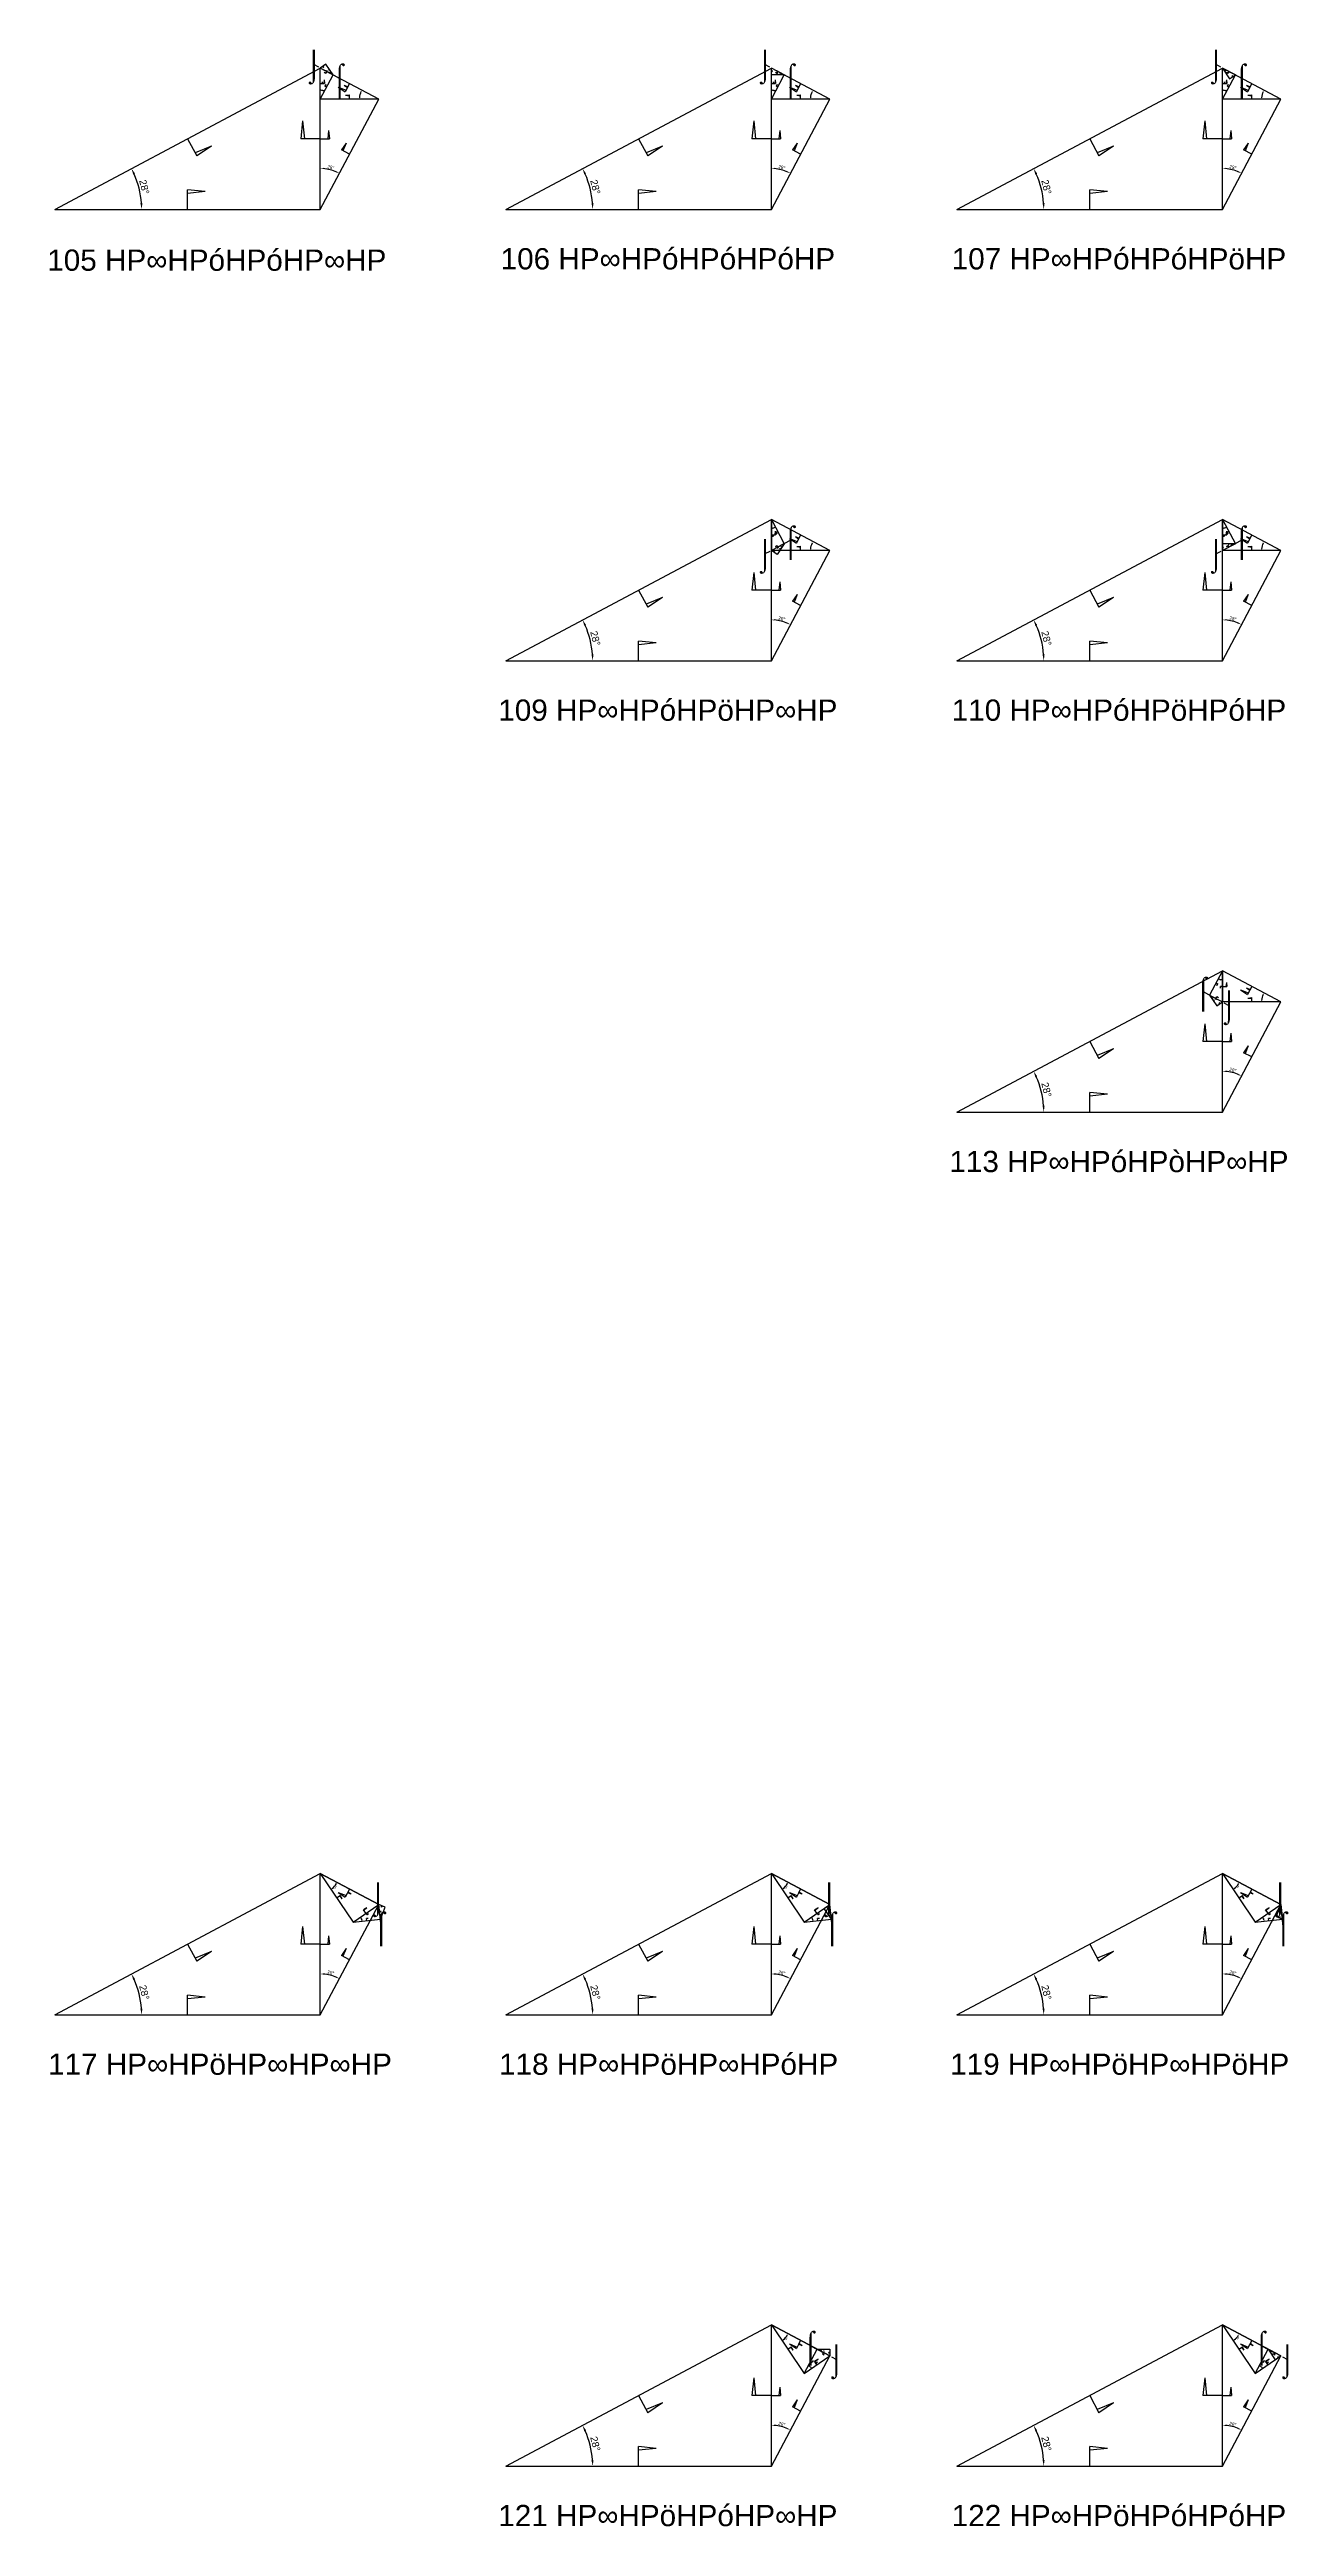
# Model space of a CAD drawing. Header units: millimetres. Extents: x 130683 to 598801, y -2841579 to 24518.
# Drawn here: x 181574 to 251570, y -1057145 to -917300 of the extents above; entities that cross this region are included whole.
import ezdxf
from ezdxf.enums import TextEntityAlignment as Align

# ---------------------------------------------------------------- set-up
doc = ezdxf.new("R2010")
doc.units = ezdxf.units.MM
doc.header["$PDMODE"] = 35
doc.linetypes.add('DASHED', pattern=[19.05, 12.7, -6.35])
for name, color, linetype in [('BASE', 170, 'Continuous'), ('HYPOTENUSE', 20, 'Continuous'), ('PERPENDICULAR', 90, 'Continuous')]:
    doc.layers.add(name, color=color, linetype=linetype)
doc.styles.add('Arial', font='arial_0.ttf')
doc.dimstyles.new('ISO-25', dxfattribs={"dimtxt": 250, "dimasz": 100, "dimexe": 1.25, "dimexo": 0.625, "dimgap": 100, "dimtad": 1, "dimdec": 0, "dimtxsty": 'Arial', "dimcen": 2.5, "dimadec": 0, "dimazin": 0, "dimtfac": 1, "dimtdec": 0, "dimtmove": 0, "dimatfit": 3, "dimfxl": 1, "dimarcsym": 0})

# ---------------------------------------------------------------- blocks, each defined once
blk = doc.blocks.new('*D11')
at = {"color": 0, "lineweight": -2, "ltscale": 100, "transparency": 16777216}
blk.add_arc((0, 0), 4906, 4.08845, 23.91155, dxfattribs=at)
at = {"color": 0, "ltscale": 100, "transparency": 16777216}
for points in [[(4432, 1963), (4537, 2014), (4332, 2303)], [(4952, 352), (4835, 348), (4906, 0)]]:
    blk.add_solid(points, dxfattribs=at)
at = {"layer": 'Defpoints', "color": 0, "ltscale": 100, "transparency": 16777216}
for p in [(15000, 7976), (0, 0), (0, 0), (4841, 796), (15000, 0)]:
    blk.add_point(p, dxfattribs=at)
at = {"color": 0, "ltscale": 100, "transparency": 16777216, "insert": (5055, 1260), "char_height": 400, "attachment_point": 5, "rotation": 284, "style": 'Arial'}
blk.add_mtext('28°', dxfattribs=at)
blk = doc.blocks.new('SanjoyNathGeometrifyingTrigonometryFundamentalLockedSet')
at = {"color": 114, "linetype": 'DASHED', "ltscale": 100, "true_color": 0x139b48}
for p, q in [((14000, 4987.8), (13900, 3987.8)), ((14000, 4987.8), (14100, 3987.8)), ((15000, 3987.8), (13900, 3987.8))]:
    blk.add_line(p, q, dxfattribs=at)
at = {"color": 242, "linetype": 'DASHED', "ltscale": 100, "true_color": 0xcd2027}
for p, q in [((7500, 3987.8), (8016.4, 3016.6)), ((8852.4, 3574.3), (7922.5, 3193.2)), ((8852.4, 3574.3), (8016.4, 3016.6))]:
    blk.add_line(p, q, dxfattribs=at)
at = {"color": 159, "linetype": 'DASHED', "ltscale": 100, "true_color": 0x22346e}
for p, q in [((7500, 0), (7500, 1100)), ((8500, 1000), (7500, 1100)), ((8500, 1000), (7500, 900))]:
    blk.add_line(p, q, dxfattribs=at)
at = {"layer": 'BASE'}
blk.add_line((0, 0), (15000, 0), dxfattribs=at)
at = {"layer": 'HYPOTENUSE'}
blk.add_line((0, 0), (15000, 7975.6), dxfattribs=at)
at = {"layer": 'PERPENDICULAR'}
blk.add_line((15000, 0), (15000, 7975.6), dxfattribs=at)
at = {"color": 4, "ltscale": 100}
dim = blk.add_angular_dim_2l(base=(4841, 795.6), line1=((0, 0), (15000, 0)), line2=((0, 0), (15000, 7975.6)), dimstyle='ISO-25', override={"dimtxt": 400, "dimasz": 350, "dimgap": 100}, dxfattribs=at)
dim.commit()
dim.dimension.update_dxf_attribs({"geometry": '*D11', "text_midpoint": (5055.4, 1260.5)})

msp = doc.modelspace()

# ---------------------------------------------------------------- linework, layer by layer
at = {"linetype": 'DASHED', "ltscale": 70}
for p, q in [((197966, -918928), (196509, -918153)), ((223449, -918928), (221992, -918153)), ((248932, -918928), (247475, -918153)), ((223449, -945006), (221992, -945781)), ((248932, -945006), (247475, -945781)), ((246746, -970489), (248203, -971264)), ((200309, -1023267), (200136, -1021626)), ((225792, -1023267), (225619, -1021626)), ((251274, -1023267), (251102, -1021626)), ((224569, -1046938), (226027, -1047712)), ((250052, -1046938), (251509, -1047712))]:
    msp.add_line(p, q, dxfattribs=at)

# ---------------------------------------------------------------- block references
at = {"linetype": 'DASHED'}
for p in [(181873, -926322), (207356, -926322), (232839, -926322), (207356, -951805), (232839, -951805), (232839, -977288), (181873, -1028254), (207356, -1028254), (232839, -1028254), (207356, -1053737), (232839, -1053737)]:
    msp.add_blockref('SanjoyNathGeometrifyingTrigonometryFundamentalLockedSet', p, dxfattribs=at)
at = {"linetype": 'DASHED', "ltscale": 100}
for p, xscale, yscale, zscale, rotation in [((196873, -926322), 0.4694715627858909, 0.4694715627858909, 0.4694715627858909, 62), ((196873, -920105), 0.10347319824735, 0.10347319824735, 0.10347319824735, 62), ((197602, -918734), 0.048577724087638, 0.048577724087638, 0.048577724087638, 123.9999999999994), ((222356, -926322), 0.4694715627858909, 0.4694715627858909, 0.4694715627858909, 62), ((222356, -920105), 0.10347319824735, 0.10347319824735, 0.10347319824735, 62), ((223085, -918734), -0.048577724087638, 0.04857772408763799, 0.048577724087638, 359.9999999999994), ((247839, -926322), 0.4694715627858909, 0.4694715627858909, 0.4694715627858909, 62), ((247839, -920105), 0.10347319824735, 0.10347319824735, 0.10347319824735, 62), ((247839, -918347), 0.04857772408763799, 0.04857772408763799, 0.04857772408763799, 303.9999999999994), ((222356, -951805), 0.4694715627858909, 0.4694715627858909, 0.4694715627858909, 62), ((222356, -943830), -0.10347319824735, 0.10347319824735, 0.10347319824735, 118), ((247839, -951805), 0.4694715627858909, 0.4694715627858909, 0.4694715627858909, 62), ((247839, -943830), -0.10347319824735, 0.10347319824735, 0.10347319824735, 118), ((223085, -945200), -0.04857772408763799, 0.04857772408763799, 0.048577724087638, 56.00000000000116), ((248568, -945200), 0.048577724087638, 0.048577724087638, 0.048577724087638, 180), ((247839, -977288), 0.4694715627858909, 0.4694715627858909, 0.4694715627858909, 62), ((247839, -969312), 0.10347319824735, 0.10347319824735, 0.10347319824735, 242), ((247110, -970683), 0.04857772408763799, 0.04857772408763799, 0.04857772408763799, 303.9999999999994), ((196873, -1020278), 0.220403548264628, 0.220403548264628, 0.220403548264628, 304.0000000000001), ((222356, -1020278), 0.220403548264628, 0.220403548264628, 0.220403548264628, 304.0000000000001), ((247839, -1020278), 0.220403548264628, 0.220403548264628, 0.220403548264628, 304.0000000000001), ((196873, -1028254), 0.4694715627858909, 0.4694715627858909, 0.4694715627858909, 62), ((222356, -1028254), 0.4694715627858909, 0.4694715627858909, 0.4694715627858909, 62), ((247839, -1028254), 0.4694715627858909, 0.4694715627858909, 0.4694715627858909, 62), ((198722, -1023019), 0.103473198247351, 0.103473198247351, 0.103473198247351, 5.999999999999903), ((200266, -1022857), 0.04857772408763799, 0.04857772408763799, 0.04857772408763799, 68.00000000000112), ((224205, -1023019), 0.103473198247351, 0.103473198247351, 0.103473198247351, 5.999999999999903), ((225749, -1022857), -0.04857772408763799, 0.04857772408763799, 0.04857772408763799, 304.0000000000011), ((249688, -1023019), 0.103473198247351, 0.103473198247351, 0.103473198247351, 5.999999999999903), ((251145, -1022036), 0.04857772408763799, 0.04857772408763799, 0.04857772408763799, 248.0000000000011), ((222356, -1053737), 0.4694715627858909, 0.4694715627858909, 0.4694715627858909, 62), ((222356, -1045761), 0.220403548264628, 0.220403548264628, 0.220403548264628, 304.0000000000001), ((247839, -1053737), 0.4694715627858909, 0.4694715627858909, 0.4694715627858909, 62), ((247839, -1045761), 0.220403548264628, 0.220403548264628, 0.220403548264628, 304.0000000000001), ((224205, -1048502), -0.103473198247351, 0.103473198247351, 0.103473198247351, 242), ((224934, -1047131), -0.04857772408763798, 0.04857772408763799, 0.04857772408763799, 180), ((249688, -1048502), -0.103473198247351, 0.103473198247351, 0.103473198247351, 242), ((250416, -1047131), 0.04857772408763799, 0.04857772408763799, 0.04857772408763799, 303.9999999999994)]:
    msp.add_blockref('SanjoyNathGeometrifyingTrigonometryFundamentalLockedSet', p, dxfattribs=dict(at, xscale=xscale, yscale=yscale, zscale=zscale, rotation=rotation))
at = {"linetype": 'DASHED', "ltscale": 100, "xscale": -0.220403548264628, "yscale": 0.220403548264628, "zscale": 0.220403548264628}
for p in [(200179, -920105), (225662, -920105), (251145, -920105), (225662, -945587), (251145, -945587), (251145, -971070)]:
    msp.add_blockref('SanjoyNathGeometrifyingTrigonometryFundamentalLockedSet', p, dxfattribs=at)

# ---------------------------------------------------------------- texts
at = {"linetype": 'DASHED', "ltscale": 100, "style": 'Arial'}
for s, p in [('⌡', (196509, -918153)), ('⌡', (221992, -918153)), ('⌡', (247475, -918153)), ('⌠', (197966, -918928)), ('⌠', (223449, -918928)), ('⌠', (248932, -918928)), ('105 HP∞HPóHPóHP∞HP', (191026, -929190)), ('106 HP∞HPóHPóHPóHP', (216509, -929114)), ('107 HP∞HPóHPóHPöHP', (241992, -929114)), ('⌡', (221992, -945781)), ('⌠', (223449, -945006)), ('⌡', (247475, -945781)), ('⌠', (248932, -945006)), ('109 HP∞HPóHPöHP∞HP', (216509, -954597)), ('110 HP∞HPóHPöHPóHP', (241992, -954597)), ('⌠', (246746, -970489)), ('⌡', (248203, -971264)), ('113 HP∞HPóHPòHP∞HP', (241992, -980080)), ('⌡', (200136, -1021626)), ('⌡', (225619, -1021626)), ('⌡', (251102, -1021626)), ('⌠', (200309, -1023267)), ('⌠', (225792, -1023267)), ('⌠', (251274, -1023267)), ('117 HP∞HPöHP∞HP∞HP', (191206, -1031045)), ('118 HP∞HPöHP∞HPóHP', (216552, -1031045)), ('119 HP∞HPöHP∞HPöHP', (242035, -1031045)), ('⌠', (224569, -1046938)), ('⌡', (226027, -1047712)), ('⌠', (250052, -1046938)), ('⌡', (251509, -1047712)), ('121 HP∞HPöHPóHP∞HP', (216509, -1056528)), ('122 HP∞HPöHPóHPóHP', (241992, -1056528))]:
    msp.add_text(s, height=1200, dxfattribs=at).set_placement(p, align=Align.MIDDLE_CENTER)

doc.saveas('drawing.dxf')
